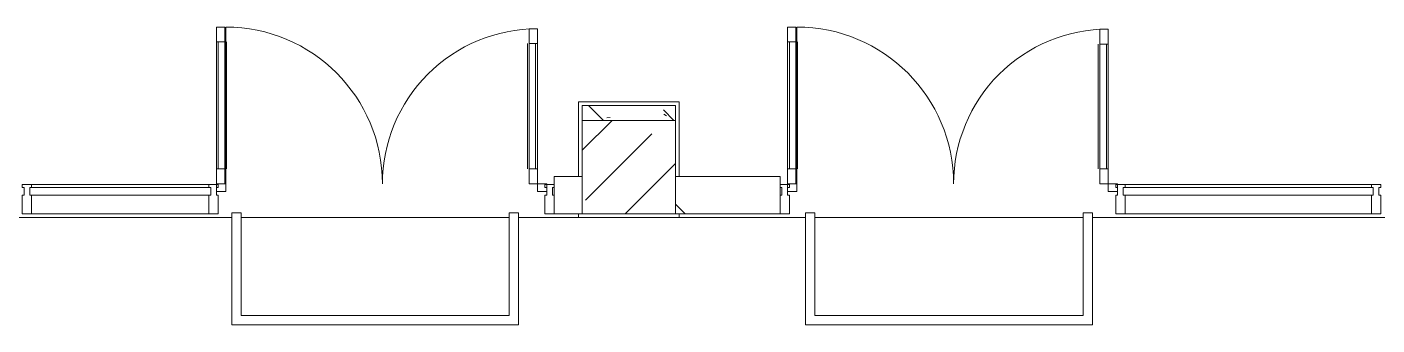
# Model space of a CAD drawing. Header units: millimetres. Extents: x -4060 to 187734, y -8553 to 29000.
# Drawn here: x 163298 to 170533, y 12805 to 14400 of the extents above; entities that cross this region are included whole.
import ezdxf

# ---------------------------------------------------------------- set-up
doc = ezdxf.new("R2010")
doc.units = ezdxf.units.MM
for name, color, linetype, lineweight, true_color in [('A-DETL-GENF-6', 7, 'Continuous', 5, 0xaaaaaa), ('A-DOOR-2', 7, 'Continuous', 5, 0xaaaaaa), ('A-FLOR-1', 7, 'Continuous', 5, 0xaaaaaa), ('I-WALL-24', 7, 'Continuous', 5, 0x787878)]:
    doc.layers.add(name, color=color, linetype=linetype, lineweight=lineweight, true_color=true_color)
for name, color, linetype, lineweight in [('A-GLAZ-CURT-2', 7, 'Continuous', 5), ('A-GLAZ-CWMG-2', 7, 'Continuous', 5), ('I-WALL-22', 7, 'Continuous', 5), ('S-COLS-2', 7, 'Continuous', 5)]:
    doc.layers.add(name, color=color, linetype=linetype, lineweight=lineweight)

# ---------------------------------------------------------------- blocks, each defined once
blk = doc.blocks.new('Дверь_Витражная_остекление_ - ВВ-11 остекление-32352627-1_5_1_птичка')
at = {"layer": 'A-DETL-GENF-6'}
for p, q in [((-790.5, -20), (-835.5, -20)), ((-835.5, -851), (-835.5, -20)), ((-790.5, -20), (-835.5, -20)), ((-835.5, -20), (-835.5, -851)), ((-790.5, -851), (-790.5, -20)), ((-790.5, -851), (-790.5, -20)), ((840.5, -860), (840.5, -20)), ((840.5, -20), (840.5, -860)), ((885.5, -860), (885.5, -20)), ((885.5, -860), (885.5, -20)), ((-835.5, -100), (-790.5, -100)), ((-825.5, -771), (-825.5, -100)), ((-781.5, -771), (-781.5, -100)), ((831.5, -780), (831.5, -100)), ((885.5, -100), (840.5, -100)), ((875.5, -780), (875.5, -100)), ((-835.5, -771), (-790.5, -771)), ((885.5, -780), (840.5, -780)), ((-835.5, -851), (-790.5, -851)), ((-835.5, -851), (-790.5, -851)), ((885.5, -860), (840.5, -860)), ((840.5, -860), (885.5, -860))]:
    blk.add_line(p, q, dxfattribs=at)
at = {"layer": 'A-DOOR-2'}
for p, q in [((-885.5, 20), (-835.5, 20)), ((-885.5, -20), (-885.5, 20)), ((-835.5, 20), (-835.5, -20)), ((835.5, 20), (885.5, 20)), ((835.5, -20), (835.5, 20)), ((885.5, 20), (885.5, -20)), ((-835.5, -20), (-885.5, -20)), ((-835.5, -851), (-835.5, -20)), ((835.5, -860), (835.5, -20)), ((885.5, -20), (835.5, -20))]:
    blk.add_line(p, q, dxfattribs=at)
for centre, radius, start, end in [((-835.5, -20), 831, 270, 0), ((835.5, -20), 840, 180, 270)]:
    blk.add_arc(centre, radius, start, end, dxfattribs=at)
blk = doc.blocks.new('Системная панель - Стекло - 40мм-32352622-1_5_1_птичка')
at = {"layer": 'A-GLAZ-CURT-2'}
for p, q in [((485, 40), (-485, 40)), ((-485, 40), (-485, 0)), ((-485, 0), (485, 0)), ((485, 0), (485, 40))]:
    blk.add_line(p, q, dxfattribs=at)
blk = doc.blocks.new('Прямоугольный импост - Импост структурный с накладкой - 160мм Темный-32352618-1_5_1_птичка')
at = {"layer": 'A-GLAZ-CWMG-2'}
for p, q in [((102599, 13557), (103549, 13557)), ((102599, 13400), (103549, 13400))]:
    blk.add_line(p, q, dxfattribs=at)
blk = doc.blocks.new('Прямоугольный импост - Импост структурный с накладкой - 160мм Темный-V141-1_5_1_птичка')
at = {"layer": 'A-GLAZ-CWMG-2'}
for p, q in [((-25, 0), (-25, 17)), ((-25, 17), (25, 17)), ((-15, 0), (-25, 0)), ((-15, -40), (-15, 0)), ((25, 0), (15, 0)), ((15, 0), (15, -40)), ((25, 17), (25, 0)), ((-25, -140), (-25, -40)), ((-25, -40), (-15, -40)), ((15, -40), (25, -40)), ((25, -40), (25, -140)), ((25, -140), (-25, -140))]:
    blk.add_line(p, q, dxfattribs=at)
blk = doc.blocks.new('Прямоугольный импост - Импост структурный с накладкой - 160мм Темный-32310142-1_5_1_птичка')
at = {"layer": 'A-GLAZ-CWMG-2'}
for p, q in [((-50, 0), (-50, 17)), ((-50, 17), (0, 17)), ((-40, 0), (-50, 0)), ((-40, -40), (-40, 0)), ((0, 0), (-10, 0)), ((-10, 0), (-10, -40)), ((0, 17), (0, 0)), ((-50, -140), (-50, -40)), ((-50, -40), (-40, -40)), ((-10, -40), (0, -40)), ((0, -40), (0, -140)), ((0, -140), (-50, -140))]:
    blk.add_line(p, q, dxfattribs=at)
blk = doc.blocks.new('Прямоугольный импост - Импост структурный с накладкой - 160мм Темный-32354018-1_5_1_птичка')
at = {"layer": 'A-GLAZ-CWMG-2'}
for p, q in [((108459, 13557), (109779, 13557)), ((108459, 13400), (109779, 13400))]:
    blk.add_line(p, q, dxfattribs=at)
blk = doc.blocks.new('Дверь_Витражная_остекление_ - ВВ-12 остекление-32353611-1_5_1_птичка')
at = {"layer": 'A-DETL-GENF-6'}
for p, q in [((-789.5, -20), (-834.5, -20)), ((-834.5, -849), (-834.5, -20)), ((-789.5, -20), (-834.5, -20)), ((-834.5, -20), (-834.5, -849)), ((-789.5, -849), (-789.5, -20)), ((-789.5, -849), (-789.5, -20)), ((839.5, -860), (839.5, -20)), ((839.5, -20), (839.5, -860)), ((884.5, -860), (884.5, -20)), ((884.5, -860), (884.5, -20)), ((-834.5, -100), (-789.5, -100)), ((-824.5, -769), (-824.5, -100)), ((-780.5, -769), (-780.5, -100)), ((830.5, -780), (830.5, -100)), ((884.5, -100), (839.5, -100)), ((874.5, -780), (874.5, -100)), ((-834.5, -769), (-789.5, -769)), ((884.5, -780), (839.5, -780)), ((-834.5, -849), (-789.5, -849)), ((-834.5, -849), (-789.5, -849)), ((884.5, -860), (839.5, -860)), ((839.5, -860), (884.5, -860))]:
    blk.add_line(p, q, dxfattribs=at)
at = {"layer": 'A-DOOR-2'}
for p, q in [((-884.5, 20), (-834.5, 20)), ((-884.5, -20), (-884.5, 20)), ((-834.5, 20), (-834.5, -20)), ((834.5, 20), (884.5, 20)), ((834.5, -20), (834.5, 20)), ((884.5, 20), (884.5, -20)), ((-834.5, -20), (-884.5, -20)), ((-834.5, -849), (-834.5, -20)), ((834.5, -860), (834.5, -20)), ((884.5, -20), (834.5, -20))]:
    blk.add_line(p, q, dxfattribs=at)
for centre, radius, start, end in [((-834.5, -20), 829, 270, 0), ((834.5, -20), 840, 180, 270)]:
    blk.add_arc(centre, radius, start, end, dxfattribs=at)
blk = doc.blocks.new('Системная панель - Стекло - 40мм-32353599-1_5_1_птичка')
at = {"layer": 'A-GLAZ-CURT-2'}
for p, q in [((670, 40), (-670, 40)), ((-670, 40), (-670, 0)), ((-670, 0), (670, 0)), ((670, 0), (670, 40))]:
    blk.add_line(p, q, dxfattribs=at)
blk = doc.blocks.new('Прямоугольный импост - Импост структурный с накладкой - 160мм Темный-30755595-1_5_1_птичка')
at = {"layer": 'A-GLAZ-CWMG-2'}
for p, q in [((0, 17), (-50, 17)), ((-50, 17), (-50, 0)), ((-50, 0), (-40, 0)), ((-40, 0), (-40, -40)), ((-10, -40), (-10, 0)), ((-10, 0), (0, 0)), ((0, 0), (0, 17)), ((-40, -40), (-50, -40)), ((-50, -40), (-50, -140)), ((0, -40), (-10, -40)), ((0, -140), (0, -40)), ((-50, -140), (0, -140))]:
    blk.add_line(p, q, dxfattribs=at)
blk = doc.blocks.new('Прямоугольный импост - Импост структурный с накладкой - 160мм Темный-V200-1_5_1_птичка')
at = {"layer": 'A-GLAZ-CWMG-2'}
for p, q in [((0, 17), (-50, 17)), ((-50, 17), (-50, 0)), ((-50, 0), (-40, 0)), ((-40, 0), (-40, -40)), ((-10, -40), (-10, 0)), ((-10, 0), (0, 0)), ((0, 0), (0, 17)), ((-40, -40), (-50, -40)), ((-50, -40), (-50, -140)), ((0, -40), (-10, -40)), ((0, -140), (0, -40)), ((-50, -140), (0, -140))]:
    blk.add_line(p, q, dxfattribs=at)

msp = doc.modelspace()

# ---------------------------------------------------------------- hatches: boundary and pattern name
at = {"layer": 'I-WALL-22'}
h = msp.add_hatch(dxfattribs=at)
h.set_pattern_fill('FP_139', color=256, style=0, pattern_type=2)
h.set_pattern_definition([(135, (60723.74, 0), (-353.5534, -353.5534), [])])
h.paths.add_polyline_path([(166206.6, 13400), (166273.7, 13400), (166273.7, 13600), (166123.7, 13600), (166123.7, 13400)])
h.paths.add_polyline_path([(171273.7, 13400), (171273.7, 13600), (170552.7, 13600), (170553.7, 13400), (171207.5, 13400)])
h.paths.add_polyline_path([(166773.7, 13400), (167333.7, 13400), (167333.7, 13600), (166773.7, 13600)])
h.paths.add_polyline_path([(161912.8, 13400), (162121.7, 13400), (162121.7, 13600), (161823.7, 13600), (161823.7, 13400), (161901.7, 13400)])
at = {"layer": 'I-WALL-24'}
h = msp.add_hatch(dxfattribs=at)
h.set_pattern_fill('FP_147', color=256, style=0, pattern_type=2)
h.set_pattern_definition([(135, (60723.74, 0), (-377.1708, -377.1708), [533.4, -88.9, 17.78, -88.9]), (135, (60723.74, 376.94), (-377.1708, -377.1708), []), (50, (60723.74, 0), (637.6445, -55.7866), [66.675, -733.425]), (355, (60723.74, 0), (-123.3494, 668.6992), [53.34, -586.74]), (100.451, (60776.9, -4.65), (514.299, 612.908), [56.665, -623.315]), (46.184, (60723.74, 177.8), (948.7764, -147.1497), [100.012, -1100.137]), (96.636, (60802.8, 165.5), (830.909, 865.997), [84.998, -934.973]), (351.184, (60723.7, 177.8), (830.918, 865.988), [80.01, -880.11]), (21, (60812.64, 133.35), (530.6506, -357.9283), [66.675, -733.425]), (326, (60812.64, 133.35), (216.308, 644.6585), [53.34, -586.74]), (71.451, (60856.86, 103.5), (746.9596, 286.7243), [56.665, -623.315]), (37.5, (60723.74, 0), (10.81053, 295.9426), [16.764, -562.864, 16.764, -578.866, -588.962]), (37.5, (60723.74, 0), (10.81053, 295.9426), [-1175.258, 16.764, -572.198]), (7.5, (60723.74, 0), (233.8692, 350.6318), [16.764, -322.834, 16.764, -549.529, -224.472]), (7.5, (60723.74, 0), (233.8692, 350.6318), [-905.891, 16.764, -207.708]), (327.5, (60525.5, 0), (474.5678, -20.0513), [16.764, -205.486, 16.764, -676.656, -920.115]), (327.5, (60525.5, 0), (474.5678, -20.0513), [-915.67, 16.764, -903.351]), (317.5, (60436.6, 0), (518.4522, 88.9934), [16.764, -272.161, 16.764, -443.738, -653.415]), (317.5, (60436.6, 0), (518.4522, 88.9934), [-749.427, 16.764, -636.651])])
h.paths.add_polyline_path([(166273.7, 13900), (166773.7, 13900), (166773.7, 13980), (166273.7, 13980)])
at = {"layer": 'S-COLS-2'}
h = msp.add_hatch(dxfattribs=at)
h.set_pattern_fill('FP_121', color=256, style=0, pattern_type=2)
h.set_pattern_definition([(45, (60723.74, 0), (-285.1231, 285.1231), []), (45, (61008.87, 0), (-285.1231, 285.1231), [504.031, -100.806, 16.764, -84.042])])
h.paths.add_polyline_path([(166560.2, 13400), (166773.7, 13400), (166773.7, 13900), (166273.7, 13900), (166273.7, 13400)])

# ---------------------------------------------------------------- linework, layer by layer
at = {"layer": 'A-FLOR-1'}
for p, q in [((166253.7, 13600), (166253.7, 14000)), ((166253.7, 14000), (166793.7, 14000)), ((166793.7, 14000), (166793.7, 13600)), ((164445.3, 13404.6), (164395.3, 13404.6)), ((164395.3, 13404.6), (164395.3, 12804.6)), ((164445.3, 12854.6), (164445.3, 13404.6)), ((165932.5, 13404.6), (165882.5, 13404.6)), ((165882.5, 13404.6), (165882.5, 12854.6)), ((165932.5, 12804.6), (165932.5, 13404.6)), ((166253.7, 13380), (166253.7, 13400)), ((166793.7, 13400), (166793.7, 13380)), ((167520.3, 13404.6), (167470.3, 13404.6)), ((167470.3, 13404.6), (167470.3, 12804.6)), ((167520.3, 12854.6), (167520.3, 13404.6)), ((169007.5, 13404.6), (168957.5, 13404.6)), ((168957.5, 13404.6), (168957.5, 12854.6)), ((169007.5, 12804.6), (169007.5, 13404.6)), ((160513.7, 13380), (164395.3, 13380)), ((165882.5, 13380), (164445.3, 13380)), ((165932.5, 13380), (166793.7, 13380)), ((166793.7, 13380), (167470.3, 13380)), ((168957.5, 13380), (167520.3, 13380)), ((169007.5, 13380), (171793.7, 13380)), ((165882.5, 12854.6), (164445.3, 12854.6)), ((168957.5, 12854.6), (167520.3, 12854.6)), ((164395.3, 12804.6), (165932.5, 12804.6)), ((167470.3, 12804.6), (169007.5, 12804.6))]:
    msp.add_line(p, q, dxfattribs=at)
at = {"layer": 'I-WALL-22'}
for p, q in [((166773.7, 13980), (166273.7, 13980)), ((166273.7, 13980), (166273.7, 13900)), ((166773.7, 13900), (166773.7, 13980)), ((166273.7, 13900), (166773.7, 13900)), ((166273.7, 13600), (166123.7, 13600)), ((166123.7, 13600), (166123.7, 13400)), ((166273.7, 13400), (166273.7, 13600)), ((167333.7, 13600), (166773.7, 13600)), ((166773.7, 13600), (166773.7, 13400)), ((167333.7, 13400), (167333.7, 13600)), ((166123.7, 13400), (166273.7, 13400)), ((166773.7, 13400), (167333.7, 13400))]:
    msp.add_line(p, q, dxfattribs=at)
at = {"layer": 'S-COLS-2'}
for p, q in [((166773.7, 13900), (166273.7, 13900)), ((166273.7, 13900), (166273.7, 13600)), ((166773.7, 13600), (166773.7, 13900)), ((166273.7, 13600), (166273.7, 13400)), ((166773.7, 13400), (166773.7, 13600)), ((166273.7, 13400), (166773.7, 13400))]:
    msp.add_line(p, q, dxfattribs=at)

# ---------------------------------------------------------------- block references
at = {"layer": 'A-DOOR-2', "rotation": 180}
for name, p in [('Дверь_Витражная_остекление_ - ВВ-11 остекление-32352627-1_5_1_птичка', (165198.2, 13540)), ('Дверь_Витражная_остекление_ - ВВ-12 остекление-32353611-1_5_1_птичка', (168258.2, 13540))]:
    msp.add_blockref(name, p, dxfattribs=at)
at = {"layer": 'A-GLAZ-CURT-2', "rotation": 180}
for name, p in [('Системная панель - Стекло - 40мм-32352622-1_5_1_птичка', (163797.7, 13540)), ('Системная панель - Стекло - 40мм-32353599-1_5_1_птичка', (169842.7, 13540))]:
    msp.add_blockref(name, p, dxfattribs=at)
at = {"layer": 'A-GLAZ-CWMG-2', "extrusion": (0, 0, -1)}
for name, p in [('Прямоугольный импост - Импост структурный с накладкой - 160мм Темный-V141-1_5_1_птичка', (-163297.7, 13540)), ('Прямоугольный импост - Импост структурный с накладкой - 160мм Темный-V141-1_5_1_птичка', (-164297.7, 13540)), ('Прямоугольный импост - Импост структурный с накладкой - 160мм Темный-32310142-1_5_1_птичка', (-167333.7, 13540)), ('Прямоугольный импост - Импост структурный с накладкой - 160мм Темный-V141-1_5_1_птичка', (-169157.7, 13540))]:
    msp.add_blockref(name, p, dxfattribs=at)
at = {"layer": 'A-GLAZ-CWMG-2'}
for name, p in [('Прямоугольный импост - Импост структурный с накладкой - 160мм Темный-32352618-1_5_1_птичка', (60723.7, 0)), ('Прямоугольный импост - Импост структурный с накладкой - 160мм Темный-V200-1_5_1_птичка', (166123.7, 13540)), ('Прямоугольный импост - Импост структурный с накладкой - 160мм Темный-32354018-1_5_1_птичка', (60723.7, 0)), ('Прямоугольный импост - Импост структурный с накладкой - 160мм Темный-30755595-1_5_1_птичка', (170552.7, 13540))]:
    msp.add_blockref(name, p, dxfattribs=at)

doc.saveas('drawing.dxf')
